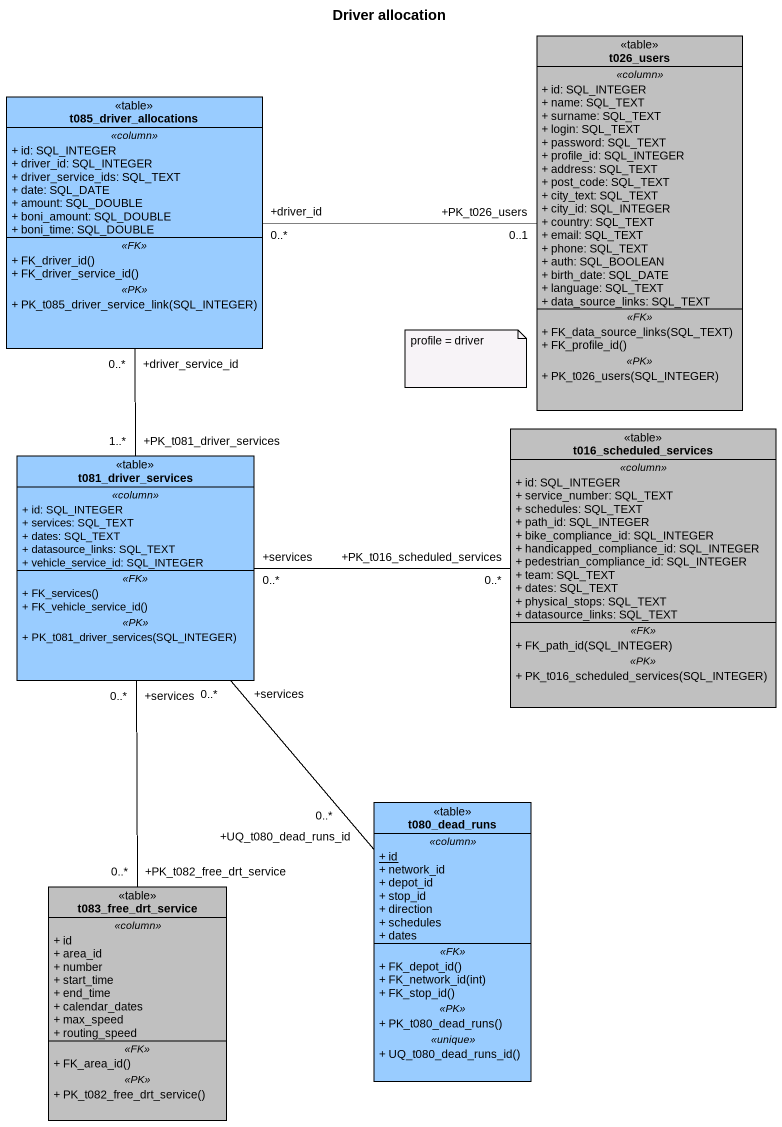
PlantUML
@startuml
title Driver allocation
hide circle
hide empty members
skinparam classAttributeIconSize 0
class t026_users <<table>> #C0C0C0 {
  .. <<column>> ..
  + id: SQL_INTEGER
  + name: SQL_TEXT
  + surname: SQL_TEXT
  + login: SQL_TEXT
  + password: SQL_TEXT
  + profile_id: SQL_INTEGER
  + address: SQL_TEXT
  + post_code: SQL_TEXT
  + city_text: SQL_TEXT
  + city_id: SQL_INTEGER
  + country: SQL_TEXT
  + email: SQL_TEXT
  + phone: SQL_TEXT
  + auth: SQL_BOOLEAN
  + birth_date: SQL_DATE
  + language: SQL_TEXT
  + data_source_links: SQL_TEXT
  .. <<FK>> ..
  + FK_data_source_links(SQL_TEXT)
  + FK_profile_id()
  .. <<PK>> ..
  + PK_t026_users(SQL_INTEGER)
}
class t085_driver_allocations <<table>> #99CCFF {
  .. <<column>> ..
  + id: SQL_INTEGER
  + driver_id: SQL_INTEGER
  + driver_service_ids: SQL_TEXT
  + date: SQL_DATE
  + amount: SQL_DOUBLE
  + boni_amount: SQL_DOUBLE
  + boni_time: SQL_DOUBLE
  .. <<FK>> ..
  + FK_driver_id()
  + FK_driver_service_id()
  .. <<PK>> ..
  + PK_t085_driver_service_link(SQL_INTEGER)
}
class t016_scheduled_services <<table>> #C0C0C0 {
  .. <<column>> ..
  + id: SQL_INTEGER
  + service_number: SQL_TEXT
  + schedules: SQL_TEXT
  + path_id: SQL_INTEGER
  + bike_compliance_id: SQL_INTEGER
  + handicapped_compliance_id: SQL_INTEGER
  + pedestrian_compliance_id: SQL_INTEGER
  + team: SQL_TEXT
  + dates: SQL_TEXT
  + physical_stops: SQL_TEXT
  + datasource_links: SQL_TEXT
  .. <<FK>> ..
  + FK_path_id(SQL_INTEGER)
  .. <<PK>> ..
  + PK_t016_scheduled_services(SQL_INTEGER)
}
class t081_driver_services <<table>> #99CCFF {
  .. <<column>> ..
  + id: SQL_INTEGER
  + services: SQL_TEXT
  + dates: SQL_TEXT
  + datasource_links: SQL_TEXT
  + vehicle_service_id: SQL_INTEGER
  .. <<FK>> ..
  + FK_services()
  + FK_vehicle_service_id()
  .. <<PK>> ..
  + PK_t081_driver_services(SQL_INTEGER)
}
class t080_dead_runs <<table>> #99CCFF {
  .. <<column>> ..
  {static} + id
  + network_id
  + depot_id
  + stop_id
  + direction
  + schedules
  + dates
  .. <<FK>> ..
  + FK_depot_id()
  + FK_network_id(int)
  + FK_stop_id()
  .. <<PK>> ..
  + PK_t080_dead_runs()
  .. <<unique>> ..
  + UQ_t080_dead_runs_id()
}
class t083_free_drt_service <<table>> #C0C0C0 {
  .. <<column>> ..
  + id
  + area_id
  + number
  + start_time
  + end_time
  + calendar_dates
  + max_speed
  + routing_speed
  .. <<FK>> ..
  + FK_area_id()
  .. <<PK>> ..
  + PK_t082_free_drt_service()
}
t085_driver_allocations "+driver_id\n0..*" -right- "+PK_t026_users\n0..1" t026_users
t085_driver_allocations "+driver_service_id\n0..*" -- "+PK_t081_driver_services\n1..*" t081_driver_services
t081_driver_services "+services\n0..*" -right- "+PK_t016_scheduled_services\n0..*" t016_scheduled_services
t081_driver_services "+services\n0..*" -- "+UQ_t080_dead_runs_id\n0..*" t080_dead_runs
t081_driver_services "+services\n0..*" -- "+PK_t082_free_drt_service\n0..*" t083_free_drt_service
note as N1
  profile = driver
end note
@enduml
